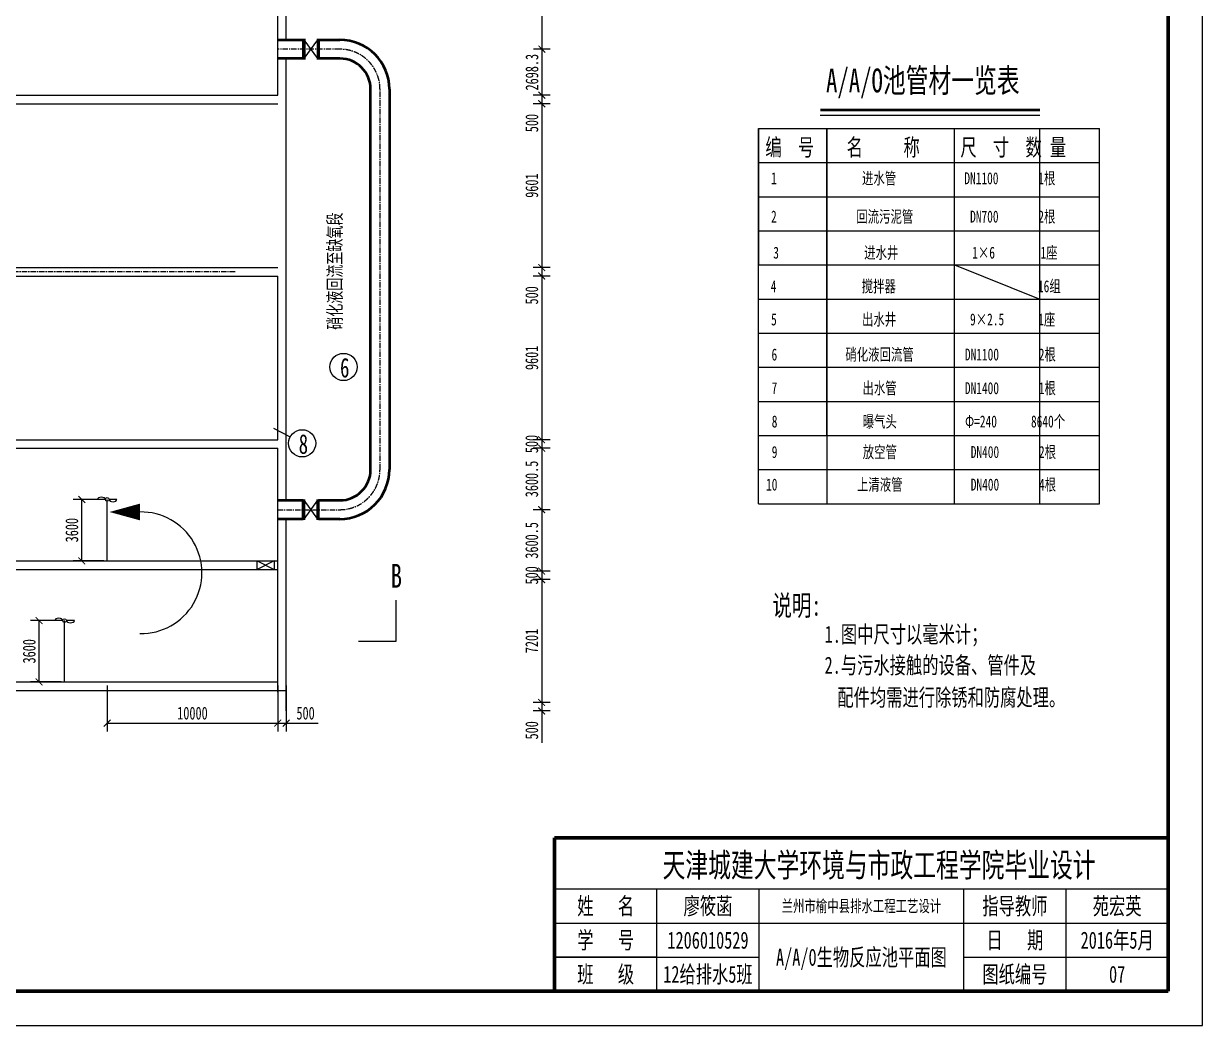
# Model space of a CAD drawing. Header units: millimetres. Extents: x -299291 to 688124, y -407813 to 623474.
# Drawn here: x 251554 to 320695, y 142586 to 201328 of the extents above; entities that cross this region are included whole.
import ezdxf
from ezdxf.enums import TextEntityAlignment as Align

# ---------------------------------------------------------------- set-up
doc = ezdxf.new("R2010")
doc.units = ezdxf.units.MM
doc.linetypes.add('CENTER', pattern=[50.8, 31.75, -6.35, 6.35, -6.35])
doc.layers.add('标注', color=7, linetype='Continuous')
doc.layers.add('轴线', color=6, linetype='CENTER')
doc.layers.add('硝化液回流管', color=5, linetype='Continuous', lineweight=53)
doc.layers.add('边框粗', color=7, linetype='Continuous', lineweight=100)
doc.styles.add('样式 3', font='', dxfattribs={"width": 0.7, "height": 1000})
doc.styles.add('长仿宋', font='simfang.ttf', dxfattribs={"width": 0.7})
doc.styles.add('长仿宋体', font='simfang.ttf', dxfattribs={"width": 0.7})
doc.styles.get('样式 3').set_extended_font_data('FangSong_GB2312')
doc.dimstyles.new('副本ISO-25', dxfattribs={"dimtxt": 750, "dimasz": 400, "dimexe": 500, "dimexo": 200, "dimgap": 200, "dimtad": 1, "dimdec": 1, "dimdsep": 46, "dimtxsty": '长仿宋', "dimblk": 'ARCHTICK', "dimcen": 200, "dimadec": 0, "dimazin": 0, "dimtfac": 1, "dimtdec": 1, "dimtmove": 0, "dimatfit": 3, "dimldrblk": 'ARCHTICK', "dimfxl": 1, "dimarcsym": 0})

# ---------------------------------------------------------------- blocks, each defined once
blk = doc.blocks.new('_ArchTick')
at = {"color": 0, "linetype": 'ByBlock', "lineweight": 25, "const_width": 0.15}
blk.add_lwpolyline([(-0.5, -0.5), (0.5, 0.5)], dxfattribs=at)
blk = doc.blocks.new('*D67')
at = {"color": 0, "lineweight": -2, "ltscale": 10, "transparency": 16777216}
for p, q in [((256459, 162524), (256459, 159812)), ((266459, 162524), (266459, 159812)), ((256459, 160312), (266459, 160312))]:
    blk.add_line(p, q, dxfattribs=at)
at = {"layer": 'Defpoints', "color": 0, "ltscale": 10, "transparency": 16777216}
for p in [(256459, 162724), (266459, 162724), (266459, 160312)]:
    blk.add_point(p, dxfattribs=at)
at = {"color": 0, "lineweight": -2, "ltscale": 10, "transparency": 16777216, "xscale": 400, "yscale": 400, "zscale": 400, "rotation": 180}
blk.add_blockref('_ArchTick', (256459, 160312), dxfattribs=at)
at = {"color": 0, "lineweight": -2, "ltscale": 10, "transparency": 16777216, "xscale": 400, "yscale": 400, "zscale": 400}
blk.add_blockref('_ArchTick', (266459, 160312), dxfattribs=at)
at = {"color": 0, "ltscale": 10, "transparency": 16777216, "insert": (261459, 160892), "char_height": 750, "attachment_point": 5, "style": '长仿宋'}
blk.add_mtext('10000', dxfattribs=at)
blk = doc.blocks.new('*D68')
at = {"color": 0, "lineweight": -2, "ltscale": 10, "transparency": 16777216}
for p, q in [((266459, 162524), (266459, 159812)), ((266959, 162524), (266959, 159812)), ((266459, 160312), (266959, 160312)), ((266959, 160312), (268827, 160312))]:
    blk.add_line(p, q, dxfattribs=at)
at = {"layer": 'Defpoints', "color": 0, "ltscale": 10, "transparency": 16777216}
for p in [(266459, 162724), (266959, 162724), (266959, 160312)]:
    blk.add_point(p, dxfattribs=at)
at = {"color": 0, "lineweight": -2, "ltscale": 10, "transparency": 16777216, "xscale": 400, "yscale": 400, "zscale": 400, "rotation": 180}
blk.add_blockref('_ArchTick', (266459, 160312), dxfattribs=at)
at = {"color": 0, "lineweight": -2, "ltscale": 10, "transparency": 16777216, "xscale": 400, "yscale": 400, "zscale": 400}
blk.add_blockref('_ArchTick', (266959, 160312), dxfattribs=at)
at = {"color": 0, "ltscale": 10, "transparency": 16777216, "insert": (268093, 160892), "char_height": 750, "attachment_point": 5, "style": '长仿宋'}
blk.add_mtext('500', dxfattribs=at)
blk = doc.blocks.new('*D16')
at = {"color": 0, "lineweight": -2, "ltscale": 10, "transparency": 16777216}
for p, q in [((282441, 207229), (281455, 207229)), ((281955, 207229), (281955, 199827)), ((282441, 199827), (281455, 199827))]:
    blk.add_line(p, q, dxfattribs=at)
at = {"layer": 'Defpoints', "color": 0, "ltscale": 10, "transparency": 16777216}
for p in [(282641, 207229), (281955, 199827), (282641, 199827)]:
    blk.add_point(p, dxfattribs=at)
at = {"color": 0, "lineweight": -2, "ltscale": 10, "transparency": 16777216, "xscale": 400, "yscale": 400, "zscale": 400}
for p, rotation in [((281955, 207229), 90), ((281955, 199827), 270)]:
    blk.add_blockref('_ArchTick', p, dxfattribs=dict(at, rotation=rotation))
at = {"color": 0, "ltscale": 10, "transparency": 16777216, "insert": (281373, 203528), "char_height": 750, "attachment_point": 5, "rotation": 90, "style": '长仿宋'}
blk.add_mtext('7402.7', dxfattribs=at)
blk = doc.blocks.new('*D26')
at = {"layer": 'Defpoints', "color": 0, "lineweight": -2, "ltscale": 10, "transparency": 16777216}
for p, q in [((282441, 199827), (281455, 199827)), ((281955, 199827), (281955, 197128)), ((282441, 197128), (281455, 197128))]:
    blk.add_line(p, q, dxfattribs=at)
at = {"layer": 'Defpoints', "color": 0, "ltscale": 10, "transparency": 16777216}
for p in [(282641, 199827), (281955, 197128), (282641, 197128)]:
    blk.add_point(p, dxfattribs=at)
at = {"layer": 'Defpoints', "color": 0, "lineweight": -2, "ltscale": 10, "transparency": 16777216, "xscale": 400, "yscale": 400, "zscale": 400}
for p, rotation in [((281955, 199827), 90), ((281955, 197128), 270)]:
    blk.add_blockref('_ArchTick', p, dxfattribs=dict(at, rotation=rotation))
at = {"layer": 'Defpoints', "color": 0, "ltscale": 10, "transparency": 16777216, "insert": (281373, 198478), "char_height": 750, "attachment_point": 5, "rotation": 90, "style": '长仿宋'}
blk.add_mtext('2698.3', dxfattribs=at)
blk = doc.blocks.new('*D27')
at = {"layer": 'Defpoints', "color": 0, "lineweight": -2, "ltscale": 10, "transparency": 16777216}
for p, q in [((282441, 197128), (281448, 197128)), ((281948, 197128), (281948, 196628)), ((282441, 196628), (281448, 196628)), ((281948, 196628), (281948, 194760))]:
    blk.add_line(p, q, dxfattribs=at)
at = {"layer": 'Defpoints', "color": 0, "ltscale": 10, "transparency": 16777216}
for p in [(282641, 197128), (281948, 196628), (282641, 196628)]:
    blk.add_point(p, dxfattribs=at)
at = {"layer": 'Defpoints', "color": 0, "lineweight": -2, "ltscale": 10, "transparency": 16777216, "xscale": 400, "yscale": 400, "zscale": 400}
for p, rotation in [((281948, 197128), 90), ((281948, 196628), 270)]:
    blk.add_blockref('_ArchTick', p, dxfattribs=dict(at, rotation=rotation))
at = {"layer": 'Defpoints', "color": 0, "ltscale": 10, "transparency": 16777216, "insert": (281368, 195494), "char_height": 750, "attachment_point": 5, "rotation": 90, "style": '长仿宋'}
blk.add_mtext('500', dxfattribs=at)
blk = doc.blocks.new('*D28')
at = {"layer": 'Defpoints', "color": 0, "lineweight": -2, "ltscale": 10, "transparency": 16777216}
for p, q in [((282441, 196628), (281444, 196628)), ((281944, 196628), (281944, 187027)), ((282441, 187027), (281444, 187027))]:
    blk.add_line(p, q, dxfattribs=at)
at = {"layer": 'Defpoints', "color": 0, "ltscale": 10, "transparency": 16777216}
for p in [(282641, 196628), (281944, 187027), (282641, 187027)]:
    blk.add_point(p, dxfattribs=at)
at = {"layer": 'Defpoints', "color": 0, "lineweight": -2, "ltscale": 10, "transparency": 16777216, "xscale": 400, "yscale": 400, "zscale": 400}
for p, rotation in [((281944, 196628), 90), ((281944, 187027), 270)]:
    blk.add_blockref('_ArchTick', p, dxfattribs=dict(at, rotation=rotation))
at = {"layer": 'Defpoints', "color": 0, "ltscale": 10, "transparency": 16777216, "insert": (281365, 191828), "char_height": 750, "attachment_point": 5, "rotation": 90, "style": '长仿宋'}
blk.add_mtext('9601', dxfattribs=at)
blk = doc.blocks.new('*D29')
at = {"layer": 'Defpoints', "color": 0, "lineweight": -2, "ltscale": 10, "transparency": 16777216}
for p, q in [((282441, 187027), (281442, 187027)), ((281942, 187027), (281942, 186527)), ((282441, 186527), (281442, 186527)), ((281942, 186527), (281942, 184659))]:
    blk.add_line(p, q, dxfattribs=at)
at = {"layer": 'Defpoints', "color": 0, "ltscale": 10, "transparency": 16777216}
for p in [(282641, 187027), (281942, 186527), (282641, 186527)]:
    blk.add_point(p, dxfattribs=at)
at = {"layer": 'Defpoints', "color": 0, "lineweight": -2, "ltscale": 10, "transparency": 16777216, "xscale": 400, "yscale": 400, "zscale": 400}
for p, rotation in [((281942, 187027), 90), ((281942, 186527), 270)]:
    blk.add_blockref('_ArchTick', p, dxfattribs=dict(at, rotation=rotation))
at = {"layer": 'Defpoints', "color": 0, "ltscale": 10, "transparency": 16777216, "insert": (281363, 185393), "char_height": 750, "attachment_point": 5, "rotation": 90, "style": '长仿宋'}
blk.add_mtext('500', dxfattribs=at)
blk = doc.blocks.new('*D30')
at = {"layer": 'Defpoints', "color": 0, "lineweight": -2, "ltscale": 10, "transparency": 16777216}
for p, q in [((282441, 186527), (281442, 186527)), ((281942, 186527), (281942, 176926)), ((282441, 176926), (281442, 176926))]:
    blk.add_line(p, q, dxfattribs=at)
at = {"layer": 'Defpoints', "color": 0, "ltscale": 10, "transparency": 16777216}
for p in [(282641, 186527), (281942, 176926), (282641, 176926)]:
    blk.add_point(p, dxfattribs=at)
at = {"layer": 'Defpoints', "color": 0, "lineweight": -2, "ltscale": 10, "transparency": 16777216, "xscale": 400, "yscale": 400, "zscale": 400}
for p, rotation in [((281942, 186527), 90), ((281942, 176926), 270)]:
    blk.add_blockref('_ArchTick', p, dxfattribs=dict(at, rotation=rotation))
at = {"layer": 'Defpoints', "color": 0, "ltscale": 10, "transparency": 16777216, "insert": (281363, 181727), "char_height": 750, "attachment_point": 5, "rotation": 90, "style": '长仿宋'}
blk.add_mtext('9601', dxfattribs=at)
blk = doc.blocks.new('*D31')
at = {"layer": 'Defpoints', "color": 0, "lineweight": -2, "ltscale": 10, "transparency": 16777216}
for p, q in [((282441, 176926), (281442, 176926)), ((282441, 176426), (281442, 176426)), ((281942, 176926), (281942, 176426))]:
    blk.add_line(p, q, dxfattribs=at)
at = {"layer": 'Defpoints', "color": 0, "ltscale": 10, "transparency": 16777216}
for p in [(281942, 176426), (282641, 176926), (282641, 176426)]:
    blk.add_point(p, dxfattribs=at)
at = {"layer": 'Defpoints', "color": 0, "lineweight": -2, "ltscale": 10, "transparency": 16777216, "xscale": 400, "yscale": 400, "zscale": 400}
for p, rotation in [((281942, 176926), 90), ((281942, 176426), 270)]:
    blk.add_blockref('_ArchTick', p, dxfattribs=dict(at, rotation=rotation))
at = {"layer": 'Defpoints', "color": 0, "ltscale": 10, "transparency": 16777216, "insert": (281363, 176676), "char_height": 750, "attachment_point": 5, "rotation": 90, "style": '长仿宋'}
blk.add_mtext('500', dxfattribs=at)
blk = doc.blocks.new('*D32')
at = {"layer": 'Defpoints', "color": 0, "lineweight": -2, "ltscale": 10, "transparency": 16777216}
for p, q in [((282441, 176426), (281442, 176426)), ((281942, 176426), (281942, 172826)), ((282441, 172826), (281442, 172826))]:
    blk.add_line(p, q, dxfattribs=at)
at = {"layer": 'Defpoints', "color": 0, "ltscale": 10, "transparency": 16777216}
for p in [(282641, 176426), (281942, 172826), (282641, 172826)]:
    blk.add_point(p, dxfattribs=at)
at = {"layer": 'Defpoints', "color": 0, "lineweight": -2, "ltscale": 10, "transparency": 16777216, "xscale": 400, "yscale": 400, "zscale": 400}
for p, rotation in [((281942, 176426), 90), ((281942, 172826), 270)]:
    blk.add_blockref('_ArchTick', p, dxfattribs=dict(at, rotation=rotation))
at = {"layer": 'Defpoints', "color": 0, "ltscale": 10, "transparency": 16777216, "insert": (281361, 174626), "char_height": 750, "attachment_point": 5, "rotation": 90, "style": '长仿宋'}
blk.add_mtext('3600.5', dxfattribs=at)
blk = doc.blocks.new('*D33')
at = {"layer": 'Defpoints', "color": 0, "lineweight": -2, "ltscale": 10, "transparency": 16777216}
for p, q in [((282441, 172826), (281441, 172826)), ((281941, 172826), (281941, 169225)), ((282441, 169225), (281441, 169225))]:
    blk.add_line(p, q, dxfattribs=at)
at = {"layer": 'Defpoints', "color": 0, "ltscale": 10, "transparency": 16777216}
for p in [(282641, 172826), (281941, 169225), (282641, 169225)]:
    blk.add_point(p, dxfattribs=at)
at = {"layer": 'Defpoints', "color": 0, "lineweight": -2, "ltscale": 10, "transparency": 16777216, "xscale": 400, "yscale": 400, "zscale": 400}
for p, rotation in [((281941, 172826), 90), ((281941, 169225), 270)]:
    blk.add_blockref('_ArchTick', p, dxfattribs=dict(at, rotation=rotation))
at = {"layer": 'Defpoints', "color": 0, "ltscale": 10, "transparency": 16777216, "insert": (281360, 171026), "char_height": 750, "attachment_point": 5, "rotation": 90, "style": '长仿宋'}
blk.add_mtext('3600.5', dxfattribs=at)
blk = doc.blocks.new('*D34')
at = {"layer": 'Defpoints', "color": 0, "lineweight": -2, "ltscale": 10, "transparency": 16777216}
for p, q in [((282441, 169225), (281441, 169225)), ((282441, 168725), (281441, 168725)), ((281941, 169225), (281941, 168725))]:
    blk.add_line(p, q, dxfattribs=at)
at = {"layer": 'Defpoints', "color": 0, "ltscale": 10, "transparency": 16777216}
for p in [(281941, 168725), (282641, 169225), (282641, 168725)]:
    blk.add_point(p, dxfattribs=at)
at = {"layer": 'Defpoints', "color": 0, "lineweight": -2, "ltscale": 10, "transparency": 16777216, "xscale": 400, "yscale": 400, "zscale": 400}
for p, rotation in [((281941, 169225), 90), ((281941, 168725), 270)]:
    blk.add_blockref('_ArchTick', p, dxfattribs=dict(at, rotation=rotation))
at = {"layer": 'Defpoints', "color": 0, "ltscale": 10, "transparency": 16777216, "insert": (281362, 168975), "char_height": 750, "attachment_point": 5, "rotation": 90, "style": '长仿宋'}
blk.add_mtext('500', dxfattribs=at)
blk = doc.blocks.new('*D35')
at = {"layer": 'Defpoints', "color": 0, "lineweight": -2, "ltscale": 10, "transparency": 16777216}
for p, q in [((282441, 168725), (281441, 168725)), ((281941, 168725), (281941, 161524)), ((282441, 161524), (281441, 161524))]:
    blk.add_line(p, q, dxfattribs=at)
at = {"layer": 'Defpoints', "color": 0, "ltscale": 10, "transparency": 16777216}
for p in [(282641, 168725), (281941, 161524), (282641, 161524)]:
    blk.add_point(p, dxfattribs=at)
at = {"layer": 'Defpoints', "color": 0, "lineweight": -2, "ltscale": 10, "transparency": 16777216, "xscale": 400, "yscale": 400, "zscale": 400}
for p, rotation in [((281941, 168725), 90), ((281941, 161524), 270)]:
    blk.add_blockref('_ArchTick', p, dxfattribs=dict(at, rotation=rotation))
at = {"layer": 'Defpoints', "color": 0, "ltscale": 10, "transparency": 16777216, "insert": (281362, 165125), "char_height": 750, "attachment_point": 5, "rotation": 90, "style": '长仿宋'}
blk.add_mtext('7201', dxfattribs=at)
blk = doc.blocks.new('*D36')
at = {"layer": 'Defpoints', "color": 0, "lineweight": -2, "ltscale": 10, "transparency": 16777216}
for p, q in [((282441, 161524), (281441, 161524)), ((281941, 161524), (281941, 161024)), ((282441, 161024), (281441, 161024)), ((281941, 161024), (281941, 159156))]:
    blk.add_line(p, q, dxfattribs=at)
at = {"layer": 'Defpoints', "color": 0, "ltscale": 10, "transparency": 16777216}
for p in [(282641, 161524), (281941, 161024), (282641, 161024)]:
    blk.add_point(p, dxfattribs=at)
at = {"layer": 'Defpoints', "color": 0, "lineweight": -2, "ltscale": 10, "transparency": 16777216, "xscale": 400, "yscale": 400, "zscale": 400}
for p, rotation in [((281941, 161524), 90), ((281941, 161024), 270)]:
    blk.add_blockref('_ArchTick', p, dxfattribs=dict(at, rotation=rotation))
at = {"layer": 'Defpoints', "color": 0, "ltscale": 10, "transparency": 16777216, "insert": (281362, 159890), "char_height": 750, "attachment_point": 5, "rotation": 90, "style": '长仿宋'}
blk.add_mtext('500', dxfattribs=at)
blk = doc.blocks.new('*D71')
at = {"color": 0, "lineweight": -2, "ltscale": 10, "transparency": 16777216}
for p, q in [((256259, 173425), (254466, 173425)), ((254966, 169825), (254966, 173425)), ((256259, 169825), (254466, 169825))]:
    blk.add_line(p, q, dxfattribs=at)
at = {"layer": 'Defpoints', "color": 0, "ltscale": 10, "transparency": 16777216}
for p in [(254966, 173425), (256459, 173425), (256459, 169825)]:
    blk.add_point(p, dxfattribs=at)
at = {"color": 0, "lineweight": -2, "ltscale": 10, "transparency": 16777216, "xscale": 400, "yscale": 400, "zscale": 400}
for p, rotation in [((254966, 173425), 90), ((254966, 169825), 270)]:
    blk.add_blockref('_ArchTick', p, dxfattribs=dict(at, rotation=rotation))
at = {"color": 0, "ltscale": 10, "transparency": 16777216, "insert": (254387, 171625), "char_height": 750, "attachment_point": 5, "rotation": 90, "style": '长仿宋'}
blk.add_mtext('3600', dxfattribs=at)
blk = doc.blocks.new('*D74')
at = {"color": 0, "lineweight": -2, "ltscale": 10, "transparency": 16777216}
for p, q in [((253759, 166324), (251966, 166324)), ((252466, 162724), (252466, 166324)), ((253759, 162724), (251966, 162724))]:
    blk.add_line(p, q, dxfattribs=at)
at = {"layer": 'Defpoints', "color": 0, "ltscale": 10, "transparency": 16777216}
for p in [(252466, 166324), (253959, 166324), (253959, 162724)]:
    blk.add_point(p, dxfattribs=at)
at = {"color": 0, "lineweight": -2, "ltscale": 10, "transparency": 16777216, "xscale": 400, "yscale": 400, "zscale": 400}
for p, rotation in [((252466, 166324), 90), ((252466, 162724), 270)]:
    blk.add_blockref('_ArchTick', p, dxfattribs=dict(at, rotation=rotation))
at = {"color": 0, "ltscale": 10, "transparency": 16777216, "insert": (251887, 164524), "char_height": 750, "attachment_point": 5, "rotation": 90, "style": '长仿宋'}
blk.add_mtext('3600', dxfattribs=at)

msp = doc.modelspace()

# ---------------------------------------------------------------- linework, layer by layer
at = {"lineweight": -3}
for p, q in [((266959.037, 200376.751), (266959.037, 207229.406)), ((266459.037, 197128.406), (266459.037, 206729.406)), ((266959.037, 173303.531), (266959.037, 199276.751)), ((266459.037, 176926.406), (266459.037, 186527.406)), ((266459.037, 169225.406), (266459.037, 176426.406)), ((266959.037, 161024.406), (266959.037, 172203.531)), ((266459.037, 162124.406), (266459.037, 169325.406)), ((186459.037, 162724.406), (266459.037, 162724.406)), ((185959.037, 162224.406), (266959.037, 162224.406)), ((288695.43, 146585.556), (282695.43, 146585.556))]:
    msp.add_line(p, q, dxfattribs=at)
at = {"ltscale": 10}
for p, q in [((268009.037, 199276.751), (268809.037, 200376.751)), ((268809.037, 199276.751), (268009.037, 200376.751)), ((306162.011, 187175.468), (311162.011, 185175.468)), ((294662.011, 177175.468), (314662.011, 177175.468)), ((294662.011, 175175.468), (314662.011, 175175.468)), ((256459.037, 169825.406), (256459.037, 173425.406)), ((268009.037, 172275.906), (268809.037, 173375.906)), ((268809.037, 172275.906), (268009.037, 173375.906)), ((294662.011, 173175.468), (314662.011, 173175.468)), ((273405.961, 165124.906), (273405.961, 167511.327)), ((253959.037, 162724.406), (253959.037, 166324.406)), ((271189.622, 165124.906), (273405.961, 165124.906))]:
    msp.add_line(p, q, dxfattribs=at)
at = {"lineweight": -3, "ltscale": 100}
for p, q in [((186459.037, 197128.406), (266459.037, 197128.406)), ((186459.037, 196628.406), (266459.037, 196628.406)), ((186459.037, 187027.406), (266459.037, 187027.406)), ((186459.037, 186527.406), (266459.037, 186527.406)), ((186459.037, 176926.406), (266459.037, 176926.406)), ((186459.037, 176426.406), (266459.037, 176426.406)), ((186459.037, 169825.406), (266459.037, 169825.406)), ((186459.037, 169325.406), (266459.037, 169325.406))]:
    msp.add_line(p, q, dxfattribs=at)
at = {"lineweight": 53}
msp.add_line((298290.543, 196276.266), (311162.011, 196276.266), dxfattribs=at)
for p, q in [((294662.011, 173175.468), (294662.011, 195175.468)), ((294662.011, 195175.468), (314662.011, 195175.468)), ((294662.011, 195175.468), (294662.011, 187175.468)), ((298662.011, 177175.468), (298662.011, 195175.468)), ((298662.011, 195175.468), (298662.011, 173175.468)), ((306162.011, 173175.468), (306162.011, 195175.468)), ((311162.011, 173175.468), (311162.011, 195175.468)), ((314662.011, 173175.468), (314662.011, 195175.468)), ((294662.011, 193175.468), (314662.011, 193175.468)), ((294662.011, 191175.468), (314662.011, 191175.468)), ((294662.011, 189175.468), (314662.011, 189175.468)), ((294662.011, 187175.468), (314662.011, 187175.468)), ((294662.011, 185175.468), (314662.011, 185175.468)), ((294662.011, 183175.468), (314662.011, 183175.468)), ((294662.011, 183175.468), (314662.011, 183175.468)), ((294662.011, 181175.468), (314662.011, 181175.468)), ((294662.011, 181175.468), (314662.011, 181175.468)), ((294662.011, 179175.468), (314662.011, 179175.468)), ((266209.037, 177607.406), (267182.86, 177091.411))]:
    msp.add_line(p, q)
at = {"color": 7, "linetype": 'Continuous', "lineweight": -3}
for p, q in [((256352.47, 173425.406), (255885.914, 173425.406)), ((256352.47, 173425.406), (255885.914, 173425.406)), ((257032.161, 173425.406), (256565.604, 173425.406)), ((257032.161, 173425.406), (256565.604, 173425.406)), ((253852.47, 166324.406), (253385.914, 166324.406)), ((253852.47, 166324.406), (253385.914, 166324.406)), ((254532.161, 166324.406), (254065.604, 166324.406)), ((254532.161, 166324.406), (254065.604, 166324.406)), ((282695.43, 150585.556), (318695.43, 150585.556)), ((288695.43, 144585.556), (288695.43, 150585.556)), ((294695.43, 144585.556), (294695.43, 150585.556)), ((306695.43, 144585.556), (306695.43, 150585.556)), ((312695.43, 144585.556), (312695.43, 150585.556)), ((282695.43, 146585.556), (282695.43, 148585.556)), ((282695.43, 148585.556), (318695.43, 148585.556)), ((282695.43, 146585.556), (294695.43, 146585.556)), ((306695.43, 146585.556), (318695.43, 146585.556))]:
    msp.add_line(p, q, dxfattribs=at)
at = {"color": 7, "linetype": 'Continuous', "lineweight": 70}
for p, q in [((282695.43, 144585.556), (282695.43, 153585.556)), ((282695.43, 153585.556), (318695.43, 153585.556))]:
    msp.add_line(p, q, dxfattribs=at)
at = {"color": 7, "linetype": 'Continuous', "lineweight": 53}
msp.add_line((282695.43, 148585.556), (282695.43, 150585.556), dxfattribs=at)
msp.add_lwpolyline([(152495.43, 142585.556), (320695.43, 142585.556), (320695.43, 261385.556), (152495.43, 261385.556)], close=True)
at = {"color": 7, "lineweight": -3}
msp.add_lwpolyline([(258378.292, 172690.243, 981.097, 0, 0), (256595.104, 172690.243, 0, 0, 0)], format="xyseb", dxfattribs=at)
for centre in [(270315.181, 181193.039), (267889.757, 176716.85)]:
    msp.add_circle(centre, 800)
at = {"color": 7, "linetype": 'Continuous', "lineweight": -3}
for centre in [(256459.037, 173425.406), (256459.037, 173425.406), (253959.037, 166324.406), (253959.037, 166324.406)]:
    msp.add_circle(centre, 106.567, dxfattribs=at)
at = {"color": 7, "lineweight": -3}
msp.add_arc((258448.065, 169125.406), 3565.52, 268.87873023, 91.12126977, dxfattribs=at)
at = {"color": 7, "linetype": 'Continuous', "lineweight": -3}
for centre, major_axis in [((256119.192, 173425.406), (-233.278, 0)), ((256119.192, 173425.406), (-233.278, 0)), ((256798.883, 173425.406), (233.278, 0)), ((256798.883, 173425.406), (233.278, 0)), ((253619.192, 166324.406), (-233.278, 0)), ((253619.192, 166324.406), (-233.278, 0)), ((254298.883, 166324.406), (233.278, 0)), ((254298.883, 166324.406), (233.278, 0))]:
    msp.add_ellipse(centre, major_axis=major_axis, ratio=0.560344766, start_param=3.141592654, end_param=6.283185307, dxfattribs=at)
at = {"layer": 'Defpoints', "ltscale": 10}
for p, q in [((265259.037, 169325.406), (265259.037, 169825.406)), ((265259.037, 169825.406), (266259.037, 169325.406)), ((266259.037, 169825.406), (265259.037, 169325.406)), ((266259.037, 169825.406), (266259.037, 169325.406))]:
    msp.add_line(p, q, dxfattribs=at)
at = {"layer": '标注', "ltscale": 10}
msp.add_line((298268.913, 195966.607), (311167.64, 195966.607), dxfattribs=at)
at = {"layer": '硝化液回流管', "ltscale": 10}
for p, q in [((266459.037, 200376.751), (267959.037, 200376.751)), ((267959.037, 200426.751), (267959.037, 199226.751)), ((268009.037, 200426.751), (268009.037, 199226.751)), ((268809.037, 200426.751), (268809.037, 199226.751)), ((268859.037, 200426.751), (268859.037, 199226.751)), ((268859.037, 200376.751), (270109.037, 200376.751)), ((267959.037, 199276.751), (266459.037, 199276.751)), ((270109.037, 199276.751), (268859.037, 199276.751)), ((271909.037, 175175.906), (271909.037, 197476.751)), ((273009.037, 197476.751), (273009.037, 175175.906)), ((266459.037, 173375.906), (267959.037, 173375.906)), ((267959.037, 172225.906), (267959.037, 173425.906)), ((268009.037, 172225.906), (268009.037, 173425.906)), ((268809.037, 172225.906), (268809.037, 173425.906)), ((268859.037, 172225.906), (268859.037, 173425.906)), ((268859.037, 173375.906), (270109.037, 173375.906)), ((267959.037, 172275.906), (266459.037, 172275.906)), ((270109.036, 172275.906), (268859.037, 172275.906))]:
    msp.add_line(p, q, dxfattribs=at)
for centre, radius, start, end in [((270109.037, 197476.751), 2900, 0, 90), ((270109.037, 197476.751), 1800, 0, 90), ((270109.037, 175175.906), 2900, 269.99997891, 0), ((270109.037, 175175.906), 1800, 270, 0)]:
    msp.add_arc(centre, radius, start, end, dxfattribs=at)
at = {"layer": '轴线', "ltscale": 10}
for p, q in [((270109.037, 199826.751), (266459.037, 199826.751)), ((272459.037, 175175.906), (272459.037, 197476.751)), ((263959.037, 186777.406), (182909.037, 186777.406)), ((266459.037, 172825.906), (270109.036, 172825.906))]:
    msp.add_line(p, q, dxfattribs=at)
for centre, start, end in [((270109.037, 197476.751), 0, 90), ((270109.037, 175175.906), 269.99997676, 0)]:
    msp.add_arc(centre, 2350, start, end, dxfattribs=at)
at = {"layer": '边框粗', "lineweight": 100}
for p, q in [((318695.43, 144585.556), (318695.43, 259385.556)), ((157495.43, 144585.556), (318695.43, 144585.556))]:
    msp.add_line(p, q, dxfattribs=at)

# ---------------------------------------------------------------- texts
at = {"width": 0.7}
for s, height, style, p in [('编  号    名     称     尺  寸  数 量', 1000, '长仿宋', (295062.011, 193575.468)), (' 1               进水管            DN1100       1根', 700, '长仿宋体', (295062.011, 191906.896)), (' 2              回流污泥管          DN700       2根', 700, '长仿宋体', (295062.011, 189663.048)), (' 3               进水井             1×6        1座', 700, '长仿宋体', (295189.259, 187547.104)), (' 4               搅拌器                         16组', 700, '长仿宋体', (295044.707, 185576.712)), (' 5               出水井             9×2.5      1座', 700, '长仿宋体', (295062.011, 183632.611)), (' 6            硝化液回流管         DN1100       2根', 700, '长仿宋体', (295088.015, 181575.468)), (' 7               出水管            DN1400       1根', 700, '长仿宋体', (295092.332, 179601.941)), (' 8               曝气头            Φ=240      8640个', 700, '长仿宋体', (295101.873, 177647.724)), (' 9               放空管             DN400       2根', 700, '长仿宋体', (295101.873, 175858.221)), ('10              上清液管            DN400       4根', 700, '长仿宋体', (295101.873, 173949.419)), ('  说明:', 1200, '长仿宋体', (294327.575, 166611.114)), ('1.图中尺寸以毫米计；', 1000, '长仿宋体', (298539.055, 165023.547)), ('2.与污水接触的设备、管件及', 1000, '长仿宋体', (298533.568, 163208.167)), ('  配件均需进行除锈和防腐处理。', 1000, '长仿宋体', (298330.4, 161317.834))]:
    msp.add_text(s, height=height, dxfattribs=dict(at, style=style)).set_placement(p)
at = {"lineweight": -3, "style": '长仿宋体', "width": 0.7}
for s, height, p in [('天津城建大学环境与市政工程学院毕业设计', 1400, (301729.781, 151988.36)), ('姓   名', 1000, (285695.43, 149585.556)), ('廖筱菡', 1000, (291695.43, 149585.556)), ('指导教师', 1000, (309695.43, 149585.556)), ('苑宏英', 1000, (315695.43, 149585.556)), ('学   号', 1000, (285695.43, 147585.556)), ('1206010529', 1000, (291695.43, 147585.556)), ('日   期', 1000, (309695.43, 147585.556)), ('2016年5月', 1000, (315695.43, 147585.556)), ('A/A/0生物反应池平面图', 1000, (300695.43, 146585.556)), ('班   级', 1000, (285695.43, 145585.556)), ('12给排水5班', 1000, (291695.43, 145585.556)), ('图纸编号', 1000, (309695.43, 145585.556)), ('07', 1000, (315695.43, 145585.556))]:
    msp.add_text(s, height=height, dxfattribs=at).set_placement(p, align=Align.MIDDLE_CENTER)
at = {"style": '长仿宋体', "width": 0.7}
msp.add_text('兰州市榆中县排水工程工艺设计', height=700, dxfattribs=at).set_placement((300695.43, 149585.556), align=Align.MIDDLE_CENTER)
at = {"lineweight": -3, "char_height": 1400, "attachment_point": 1, "style": '长仿宋体'}
for s, insert, width in [('  A/A/O池管材一览表', (297287.618, 198693.408), 13577.21982), ('B', (273085.929, 169645.492), 13348.62728)]:
    msp.add_mtext(s, dxfattribs=dict(at, insert=insert, width=width))
at = {"char_height": 1150.575, "width": 8988.27544, "attachment_point": 1, "rotation": 359.99408433, "style": '样式 3'}
for s, insert in [('6', (270117.256, 181726.697)), ('8', (267691.832, 177250.508))]:
    msp.add_mtext(s, dxfattribs=dict(at, insert=insert))
at = {"layer": '标注', "insert": (270296.266, 190250.789), "char_height": 800, "width": 9652.22222, "attachment_point": 9, "rotation": 90, "style": '长仿宋体'}
msp.add_mtext('硝化液回流至缺氧段', dxfattribs=at)

# ---------------------------------------------------------------- dimensions: what is measured, and where the dimension line sits
at = {"ltscale": 10}
dim = msp.add_linear_dim(base=(281954.574, 199826.751), p1=(282640.62, 207229.406), p2=(282640.62, 199826.751), angle=90, dimstyle='副本ISO-25', dxfattribs=at)
dim.commit()
dim.dimension.update_dxf_attribs({"geometry": '*D16', "text_midpoint": (281373.145, 203528.079)})
for base, p1, p2, picture, middle in [((254966.25, 173425.406), (256459.037, 169825.406), (256459.037, 173425.406), '*D71', (254966.25, 171625.406)), ((252466.402, 166324.406), (253959.037, 162724.406), (253959.037, 166324.406), '*D74', (252466.402, 164524.406))]:
    dim = msp.add_linear_dim(base=base, p1=p1, p2=p2, angle=90, dimstyle='副本ISO-25', dxfattribs=at)
    dim.commit()
    dim.dimension.update_dxf_attribs({"geometry": picture, "text_midpoint": middle, "dimtype": 160})
for base, p1, p2, picture, middle in [((266459.037, 160312.256), (256459.037, 162724.406), (266459.037, 162724.406), '*D67', (261459.037, 160891.542)), ((266959.037, 160312.256), (266459.037, 162724.406), (266959.037, 162724.406), '*D68', (268093.037, 160891.542))]:
    dim = msp.add_linear_dim(base=base, p1=p1, p2=p2, dimstyle='副本ISO-25', dxfattribs=at)
    dim.commit()
    dim.dimension.update_dxf_attribs({"geometry": picture, "text_midpoint": middle})
at = {"layer": 'Defpoints', "ltscale": 10}
for base, p1, p2, picture, middle in [((281954.574, 197128.406), (282640.62, 199826.751), (282640.62, 197128.406), '*D26', (281373.145, 198477.579)), ((281947.597, 196628.406), (282640.62, 197128.406), (282640.62, 196628.406), '*D27', (281368.311, 195494.406)), ((281944.108, 187027.406), (282640.62, 196628.406), (282640.62, 187027.406), '*D28', (281364.823, 191827.906)), ((281942.364, 186527.406), (282640.62, 187027.406), (282640.62, 186527.406), '*D29', (281363.078, 185393.406)), ((281942.364, 176926.406), (282640.62, 186527.406), (282640.62, 176926.406), '*D30', (281363.078, 181726.906)), ((281942.364, 172825.906), (282640.62, 176426.406), (282640.62, 172825.906), '*D32', (281360.936, 174626.156)), ((281941.492, 169225.406), (282640.62, 172825.906), (282640.62, 169225.406), '*D33', (281360.064, 171025.656)), ((281941.492, 161524.406), (282640.62, 168725.406), (282640.62, 161524.406), '*D35', (281362.206, 165124.906)), ((281941.492, 161024.406), (282640.62, 161524.406), (282640.62, 161024.406), '*D36', (281362.206, 159890.406))]:
    dim = msp.add_linear_dim(base=base, p1=p1, p2=p2, angle=90, dimstyle='副本ISO-25', dxfattribs=at)
    dim.commit()
    dim.dimension.update_dxf_attribs({"geometry": picture, "text_midpoint": middle})
for base, p1, p2, picture, middle in [((281942.364, 176426.406), (282640.62, 176926.406), (282640.62, 176426.406), '*D31', (281942.364, 176676.406)), ((281941.492, 168725.406), (282640.62, 169225.406), (282640.62, 168725.406), '*D34', (281941.492, 168975.406))]:
    dim = msp.add_linear_dim(base=base, p1=p1, p2=p2, angle=90, dimstyle='副本ISO-25', dxfattribs=at)
    dim.commit()
    dim.dimension.update_dxf_attribs({"geometry": picture, "text_midpoint": middle, "dimtype": 160})

doc.saveas('drawing.dxf')
